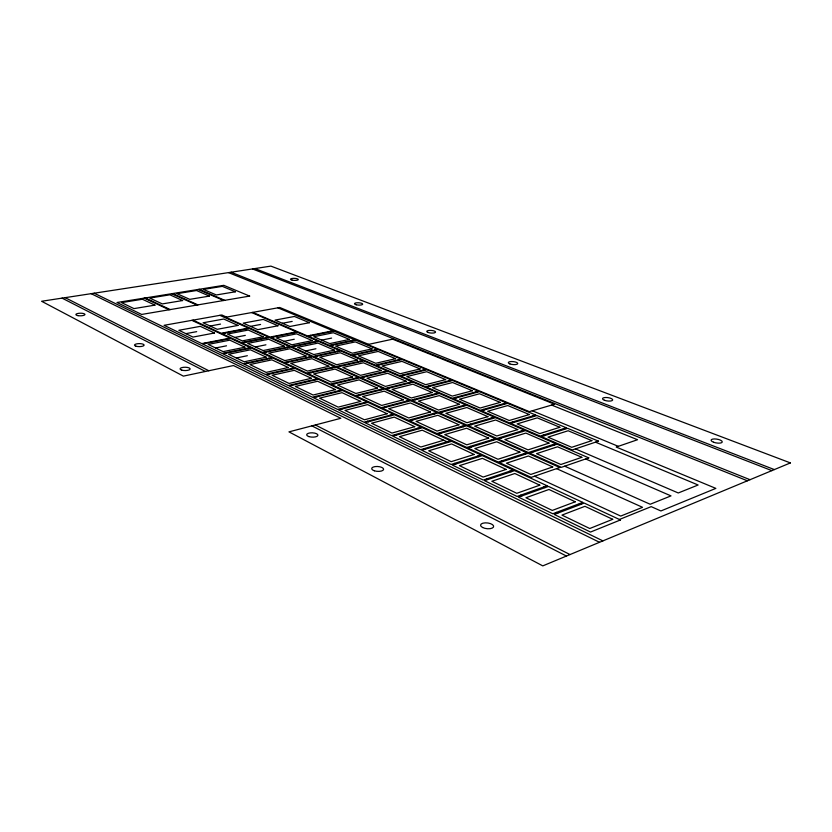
<?xml version="1.0" encoding="UTF-8"?>
<svg xmlns="http://www.w3.org/2000/svg" width="832" height="832" viewBox="0 0 832 832"><rect width="100%" height="100%" fill="white"/><g stroke="black" fill="none" stroke-linecap="round" stroke-linejoin="round"><path stroke-width="1.25" d="M619.434 519.47L651.206 506.636L660.899 510.962L715.842 488.384L616.21 447.054L637.541 439.722L551.647 405.08M443.716 440.232L420.846 447.023L399.433 436.686L422.24 430.186L448.23 442.354M305.666 350.927L315.942 348.754M321.703 340.122L331.594 338.083M236.33 357.999L247.354 355.711M255.341 346.954L265.928 344.812M284.066 341.318L294.278 339.248M215.582 347.984L226.522 345.81M234.79 337.449L245.305 335.4M282.402 323.274L292.188 321.412M250.474 326.373L260.582 324.459M185.879 333.653L196.685 331.646M210.101 326.019L220.522 324.095M254.956 268.559L774.363 469.581M252.481 268.944L771.857 470.631M231.098 272.22L750.027 479.7M228.54 272.615L747.406 480.792M532.324 410.769L618.301 446.337M368.649 344.365L279.75 307.486L225.67 317.262L270.046 337.095L296.442 331.854L251.68 312.562M277.878 307.83L333.05 330.772L307.497 335.941L252.73 312.374M330.117 331.365L330.959 331.718M351.936 340.475L352.82 340.85M374.65 349.96L375.565 350.345M398.289 359.83L399.235 360.225M422.916 370.115L423.904 370.521M448.604 380.838L449.634 381.264M475.405 392.028L476.486 392.475M503.422 403.718L504.546 404.196M532.709 415.948L533.894 416.447M563.368 428.75L564.616 429.27M595.504 442.166L698.11 485.004L678.267 492.97L575.411 448.885M310.523 335.327L311.366 335.691M332.249 344.646L333.122 345.02M354.858 354.338L355.763 354.723M378.404 364.437L379.361 364.842M402.958 374.962L403.946 375.378M428.584 385.944L429.614 386.381M455.343 397.415L456.414 397.873M483.309 409.406L484.442 409.885M512.585 421.949L513.77 422.458M543.254 435.094L544.492 435.625M199.129 289.297L224.734 300.321M198.099 289.463L223.694 300.498M293.405 332.457L294.226 332.81M314.683 341.671L315.546 342.046M336.835 351.26L337.719 351.645M359.892 361.234L360.828 361.639M383.937 371.644L384.904 372.06M409.011 382.502L410.02 382.938M435.198 393.827L436.249 394.285M462.561 405.683L463.674 406.162M491.202 418.07L492.357 418.569M521.186 431.049L522.402 431.579M552.625 444.662L553.904 445.214M585.634 458.952L670.987 495.893L650.187 504.254L564.658 466.19M273.166 336.471L273.988 336.835M294.33 345.883L295.183 346.268M316.358 355.69L317.242 356.086M339.31 365.903L340.236 366.319M363.241 376.553L364.208 376.99M388.232 387.681L389.241 388.128M414.336 399.298L415.397 399.766M441.646 411.445L442.749 411.934M470.236 424.164L471.39 424.684M500.188 437.497L501.405 438.038M531.627 451.495L532.906 452.057M226.574 317.096L221.853 314.985L164.07 325.312L201.781 343.595L230.027 338.114L191.87 320.341M172.64 293.561L197.954 304.876M171.569 293.727L196.882 305.053M219.856 315.338L248.373 328.099L221.218 333.258L192.993 320.143M245.242 328.692L246.033 329.046M265.522 337.813L266.344 338.177M286.624 347.298L287.466 347.682M308.589 357.178L309.473 357.573M331.49 367.463L332.415 367.879M355.368 378.206L356.335 378.643M380.307 389.418L381.316 389.865M406.37 401.128L407.42 401.606M433.628 413.39L434.73 413.878M462.176 426.223L463.33 426.743M492.107 439.681L493.314 440.222M523.515 453.804L524.794 454.366M556.525 468.634L642.554 507.312L620.724 516.079L534.57 476.206M224.432 332.654L225.212 333.008M244.556 341.962L245.367 342.347M265.512 351.666L266.354 352.061M287.342 361.774L288.226 362.18M310.107 372.31L311.022 372.736M333.871 383.302L334.828 383.75M358.696 394.794L359.694 395.262M384.654 406.817L385.705 407.295M411.83 419.39L412.932 419.9M440.305 432.578L441.459 433.108M470.184 446.399L471.39 446.961M501.561 460.928L502.84 461.521M145.278 297.95L170.279 309.577M144.175 298.126L169.166 309.764M226.782 338.738L227.573 339.113M247.26 348.317L248.082 348.712M268.59 358.301L269.443 358.706M290.826 368.701L291.72 369.127M314.028 379.558L314.974 380.006M338.27 390.905L339.248 391.362M363.615 402.761L364.634 403.239M390.135 415.168L391.206 415.667M417.914 428.168L419.037 428.688M477.651 456.113L478.889 456.695M509.808 471.162L511.118 471.775M543.67 487.001L545.043 487.646M579.363 503.703L580.809 504.379M205.13 342.94L205.91 343.325M225.441 352.737L226.252 353.132M246.605 362.95L247.458 363.366M268.684 373.61L269.578 374.036M291.741 384.727L292.677 385.185M315.838 396.354L316.815 396.822M341.047 408.522L342.066 409.011M367.442 421.252L368.514 421.772M395.127 434.606L396.24 435.146M424.174 448.625L425.35 449.197M454.698 463.351L455.936 463.954M486.824 478.847L488.124 479.482M520.666 495.175L522.038 495.841M556.369 512.408L557.825 513.105M94.162 293.207L602.898 540.883M91.146 293.675L599.518 542.287M65.166 297.658L208.811 370.75M315.349 424.965L570.003 554.559M62.067 298.126L205.462 371.457M311.886 425.87L566.446 556.046M790.4 462.914L542.786 565.885L288.964 431.87L340.85 418.288L233.459 365.539L183.383 376.126L41.6 301.267L270.889 266.115L790.4 462.914M620.454 519.948L590.533 532.054L554.247 514.457L584.241 503.079L620.454 519.948M612.706 519.303L589.763 528.518L561.954 515.102L584.938 506.314L612.706 519.303M582.785 502.403L552.802 513.76L518.461 497.12L548.475 486.418L582.785 502.403M575.266 501.779L552.271 510.432L525.959 497.734L548.964 489.476L575.266 501.779M547.102 485.784L517.088 496.454L484.557 480.678L514.55 470.621L547.102 485.784M539.791 485.181L516.786 493.303L491.837 481.27L514.831 473.512L539.791 485.181M559.801 467.511L531.159 477.381L499.429 462.623L528.07 453.305L559.801 467.511M588.765 457.87L561.402 467.314L529.641 453.118L557.045 444.194L588.765 457.87M552.739 466.939L530.785 474.458L506.459 463.195L528.414 455.998L552.739 466.939M581.849 457.309L560.872 464.506L536.526 453.669L557.534 446.784L581.849 457.309M513.24 470.018L483.257 480.043L452.379 465.078L482.31 455.603L513.24 470.018M598.51 441.168L572.302 449.925L541.372 436.613L567.622 428.324L598.51 441.168M591.833 440.638L571.73 447.304L548.028 437.143L568.142 430.747L591.833 440.638M506.126 469.435L483.142 477.069L459.462 465.65L482.414 458.349L506.126 469.435M526.802 452.733L498.16 462.041L467.99 448.011L496.59 439.213L526.802 452.733M555.766 443.643L528.372 452.546L498.15 439.046L525.543 430.612L555.766 443.643M519.917 452.182L497.973 459.264L474.843 448.562L496.766 441.771L519.917 452.182M549.026 443.102L528.029 449.883L504.858 439.577L525.855 433.077L549.026 443.102M566.384 427.804L540.134 436.082L510.65 423.394L536.9 415.542L566.384 427.804M481.073 455.031L451.142 464.474L421.803 450.258L451.651 441.324L481.073 455.031M559.863 427.284L539.739 433.597L517.14 423.904L537.264 417.851L559.863 427.284M474.136 454.47L451.204 461.666L428.709 450.809L451.589 443.924L474.136 454.47M524.326 430.092L496.933 438.495L468.135 425.63L495.487 417.664L524.326 430.092M517.754 429.572L496.766 435.978L474.677 426.15L495.654 420.004L517.754 429.572M495.383 438.672L466.783 447.45L438.069 434.096L466.606 425.786L495.383 438.672M488.675 438.142L466.762 444.818L444.746 434.626L466.627 428.22L488.675 438.142M535.725 415.054L509.465 422.885L481.333 410.769L507.562 403.343L535.725 415.054M450.466 440.773L420.628 449.686L392.714 436.155L422.448 427.721L450.466 440.773M529.36 414.554L509.236 420.514L487.666 411.268L507.77 405.538L529.36 414.554M554.528 404.227L529.329 411.642L367.775 344.552L392.631 339.175L554.528 404.227M494.333 417.165L466.981 425.11L439.504 412.828L466.804 405.288L494.333 417.165M487.926 416.655L466.96 422.708L445.89 413.338L466.825 407.524L487.926 416.655M465.452 425.277L436.914 433.555L409.552 420.836L437.996 412.984L465.452 425.277M458.91 424.757L437.05 431.07L416.062 421.356L437.871 415.293L458.91 424.757M506.428 402.875L480.199 410.28L453.315 398.705L479.492 391.674L506.428 402.875M421.325 427.201L391.591 435.604L364.998 422.718L394.597 414.752L421.325 427.201M500.219 402.386L480.116 408.034L459.503 399.194L479.575 393.765L500.219 402.386M414.731 426.681L391.955 433.077L371.561 423.238L394.254 417.102L414.731 426.681M436.894 412.485L408.45 420.326L382.335 408.179L410.675 400.754L436.894 412.485M465.691 404.82L438.402 412.339L412.162 400.608L439.379 393.474L465.691 404.82M430.508 411.986L408.72 417.955L388.69 408.689L410.426 402.958L430.508 411.986M459.43 404.321L438.516 410.051L418.402 401.097L439.265 395.595L459.43 404.321M478.41 391.217L452.234 398.247L426.514 387.171L452.639 380.505L478.41 391.217M393.526 414.253L363.927 422.198L338.572 409.906L368.014 402.376L393.526 414.253M472.347 390.749L452.275 396.105L432.557 387.65L452.587 382.502L472.347 390.749M387.098 413.743L364.426 419.796L344.968 410.415L367.557 404.602L387.098 413.743M438.318 393.016L411.112 400.14L386.027 388.929L413.13 382.158L438.318 393.016M403.385 399.797L381.69 405.444L362.554 396.583L384.186 391.154L403.385 399.797M432.203 392.538L411.351 397.966L392.111 389.407L412.901 384.186L432.203 392.538M409.614 400.286L381.295 407.69L356.346 396.094L384.55 389.064L409.614 400.286M451.599 380.068L425.485 386.734L400.868 376.137L426.899 369.793L451.599 380.068M366.985 401.898L337.553 409.406L313.331 397.675L342.607 390.541L366.985 401.898M445.661 379.61L425.651 384.686L406.775 376.594L426.743 371.706L445.661 379.61M360.714 401.398L338.166 407.129L319.582 398.164L342.035 392.662L360.714 401.398M377.458 388.138L355.857 393.484L337.563 385.018L359.081 379.87L377.458 388.138M406.141 381.254L385.372 386.402L366.964 378.206L387.66 373.256L406.141 381.254M383.542 388.606L355.347 395.637L331.5 384.54L359.559 377.874L383.542 388.606M412.121 381.722L385.018 388.482L361.005 377.749L388.003 371.322L412.121 381.722M425.901 369.387L399.87 375.71L376.282 365.55L402.22 359.538L425.901 369.387M341.63 390.083L312.364 397.197L289.224 385.986L318.313 379.226L341.63 390.083M420.098 368.94L400.161 373.755L382.065 365.997L401.95 361.358L420.098 368.94M335.504 389.605L313.082 395.023L295.329 386.464L317.637 381.254L335.504 389.605M358.592 377.437L330.543 384.093L307.715 373.485L335.618 367.151L358.592 377.437M387.036 370.906L360.038 377.312L337.043 367.037L363.906 360.942L387.036 370.906M352.643 376.979L331.157 382.054L313.643 373.942L335.036 369.065L352.643 376.979M381.191 370.458L360.506 375.336L342.867 367.484L363.47 362.783L381.191 370.458M317.366 378.789L288.288 385.528L266.146 374.795L295.038 368.389L317.366 378.789M395.585 358.696L375.721 363.282L358.363 355.836L378.165 351.426L395.585 358.696M311.386 378.321L289.11 383.458L272.116 375.263L294.278 370.323L311.386 378.321M401.263 359.133L375.336 365.144L352.706 355.41L378.529 349.679L401.263 359.133M362.981 360.537L336.118 366.621L314.08 356.772L340.798 350.979L362.981 360.537M328.869 366.288L307.507 371.103L290.732 363.345L312 358.706L328.869 366.288M357.261 360.1L336.69 364.738L319.769 357.209L340.267 352.747L357.261 360.1M334.693 366.746L306.8 373.058L284.939 362.887L312.666 356.886L334.693 366.746M294.143 367.973L265.262 374.369L244.057 364.083L272.74 358.01L294.143 367.973M372.06 348.878L352.279 353.226L335.618 346.091L355.326 341.89L372.06 348.878M288.288 367.515L266.167 372.393L249.891 364.541L271.898 359.85L288.288 367.515M377.614 349.305L351.79 355.014L330.075 345.665L355.774 340.215L377.614 349.305M311.771 356.481L284.055 362.482L263.089 352.737L290.638 347.027L311.771 356.481M339.903 350.594L313.186 356.377L292.032 346.923L318.594 341.411L339.903 350.594M306.082 356.044L284.846 360.62L268.767 353.174L289.89 348.764L306.082 356.044M334.308 350.158L313.841 354.567L297.606 347.35L317.99 343.096L334.308 350.158M354.89 339.851L329.202 345.29L308.339 336.305L333.902 331.126L354.89 339.851M271.877 357.604L243.204 363.678L222.882 353.818L251.358 348.046L271.877 357.604M349.45 339.435L329.763 343.585L313.758 336.721L333.362 332.727L349.45 339.435M266.157 357.157L244.182 361.785L228.592 354.266L250.432 349.804L266.157 357.157M284.211 346.216L263.12 350.563L247.676 343.408L268.663 339.227L284.211 346.216M312.26 340.621L291.918 344.812L276.328 337.875L296.577 333.83L312.26 340.621M289.786 346.642L262.246 352.342L242.122 342.982L269.485 337.553L289.786 346.642M317.741 341.037L291.179 346.538L270.858 337.459L297.263 332.207L317.741 341.037M250.526 347.662L222.061 353.423L202.561 343.97L230.818 338.478L250.526 347.662M244.92 347.225L223.122 351.624L208.156 344.406L229.83 340.163L244.92 347.225M263.214 336.773L242.258 340.902L227.427 334.038L248.269 330.054L263.214 336.773M268.663 337.189L241.322 342.607L221.988 333.622L249.153 328.453L268.663 337.189M309.379 322.712L289.9 326.487L275.018 320.112L294.414 316.462L309.379 322.712M277.971 325.78L257.837 329.649L243.225 323.138L263.255 319.415L277.971 325.78M214.51 332.998L192.972 337.074L178.89 330.283L200.304 326.352L214.51 332.998M237.973 325.426L217.214 329.306L203.091 322.774L223.735 319.03L237.973 325.426M249.642 296.088L141.658 314.444L117.01 302.494L223.798 285.334L249.642 296.088M154.95 305.136L133.973 308.61L121.545 302.619L142.386 299.25L154.95 305.136M182.624 300.539L162.334 303.909L149.729 298.074L169.894 294.819L182.624 300.539M209.404 296.098L189.769 299.354L176.998 293.675L196.529 290.524L209.404 296.098M235.342 291.793L216.33 294.954L203.414 289.422L222.331 286.364L235.342 291.793M713.554 442.218A5.658 1.934 9.4 0 0 722.259 442A5.658 1.934 9.4 0 0 714.21 438.932A5.658 1.934 9.4 0 0 713.554 442.218M604.438 400.265A5.138 1.695 7.4 0 0 612.654 400.119A5.138 1.695 7.4 0 0 605.738 397.488A5.138 1.695 7.4 0 0 604.438 400.265M509.86 363.906A4.732 1.487 5.6 0 0 517.639 363.823A4.732 1.487 5.6 0 0 511.638 361.535A4.732 1.487 5.6 0 0 509.86 363.906M428.002 332.436A4.399 1.31 4.3 0 0 435.396 332.394A4.399 1.31 4.3 0 0 430.123 330.387A4.399 1.31 4.3 0 0 428.002 332.436M356.221 304.772A4.129 1.165 3.2 0 0 362.669 304.242A4.129 1.165 3.2 0 0 356.772 302.796A4.129 1.165 3.2 0 0 356.221 304.772M292.053 280.103A3.91 1.03 2.4 0 0 298.282 279.656A3.91 1.03 2.4 0 0 292.906 278.366A3.91 1.03 2.4 0 0 292.053 280.103M482.591 527.498A6.583 2.891 6.5 0 0 493.48 527.082A6.583 2.891 6.5 0 0 485.274 522.85A6.583 2.891 6.5 0 0 482.591 527.498M374.358 470.787A5.98 2.434 3.8 0 0 383.604 469.404A5.98 2.434 3.8 0 0 374.982 466.606A5.98 2.434 3.8 0 0 374.358 470.787M308.942 436.602A5.647 2.163 2.4 0 0 317.897 435.417A5.647 2.163 2.4 0 0 310.024 432.921A5.647 2.163 2.4 0 0 308.942 436.602M181.75 370.126A5.034 1.664 0.4 0 0 190.039 369.283A5.034 1.664 0.4 0 0 183.55 367.307A5.034 1.664 0.4 0 0 181.75 370.126M135.97 346.206A4.826 1.508 -0.1 0 0 143.998 345.467A4.826 1.508 -0.1 0 0 137.977 343.668A4.826 1.508 -0.1 0 0 135.97 346.206M78.042 315.65A4.555 1.3 -0.6 0 0 84.968 314.506A4.555 1.3 -0.6 0 0 78.229 313.394A4.555 1.3 -0.6 0 0 78.042 315.65"/></g></svg>
